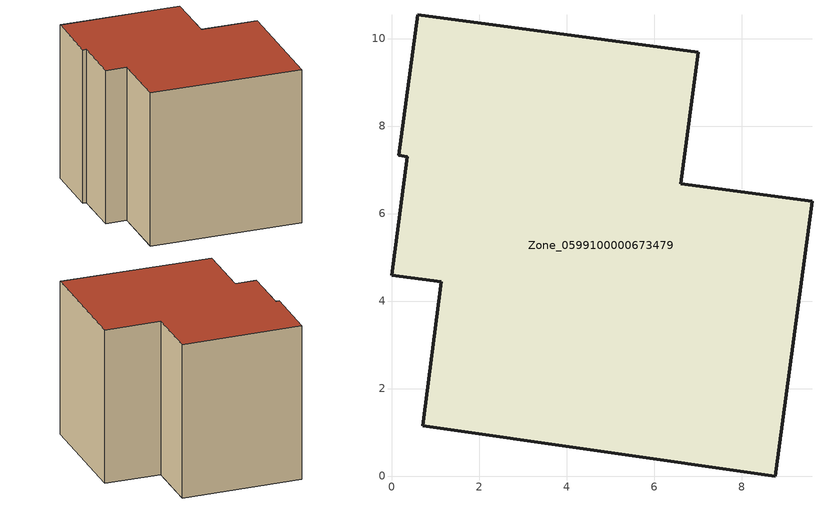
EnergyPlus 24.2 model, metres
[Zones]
Zone_0599100000673479
 floor ground (C_G): 9.61,6.28 8.78,0 0.71,1.15 1.14,4.44 0,4.59 0.36,7.3 0.16,7.33 0.6,10.54 7.01,9.69 6.61,6.68 z0
 wall outside (C_F): 8.78,0 9.61,6.28 6.61,6.68 7.01,9.69 0.6,10.54 0.16,7.33 0.36,7.3 0,4.59 1.14,4.44 0.71,1.15 8.78,0 z0:8.5
 roof outside (C_R): 7.01,9.69 0.6,10.54 0.16,7.33 0.36,7.3 0,4.59 1.14,4.44 0.71,1.15 8.78,0 9.61,6.28 6.61,6.68 z8.5
[BUILDING]
Pand.0599100000673479: North Axis=0; Terrain=City; Loads Convergence Tolerance Value=0.04; Temperature Convergence Tolerance Value=0.4; Solar Distribution=FullExterior; Maximum Number of Warmup Days=25; Minimum Number of Warmup Days=1
[Site:Location]
Rotterdam.The.Hague.AP_ZH_NLD Design_Conditions: Latitude=51.96; Longitude=4.45; Time Zone=1; Elevation=-4.5
[SITE:GROUNDTEMPERATURE:BUILDINGSURFACE]
18, 18, 18, 18, 18, 18, 18, 18, 18, 18, 18, 18
[MATERIAL] Thermal Absorptance=0.9; Solar Absorptance=0.7; Visible Absorptance=0.7
Name | Roughness | Thickness | Conductivity | Density | Specific Heat
G.TC.1946-1964 | MediumSmooth | 0.15 | 1 | 540 | 1210
F.TC.1946-1964 | Rough | 0.3 | 0.857143 | 1920 | 840
R.TC.1946-1964 | MediumRough | 0.2 | 0.235294 | 1500 | 1000
[CONSTRUCTION]
C_G: G.TC.1946-1964
C_F: F.TC.1946-1964
C_R: R.TC.1946-1964
[ZONE]
Zone_0599100000673479: Type=1; Multiplier=1; Ceiling Height=Autocalculate; Volume=Autocalculate; Floor Area=autocalculate; Part of Total Floor Area=Yes
[ZONEINFILTRATION:DESIGNFLOWRATE]
Infil_Zone_0599100000673479: Zone or ZoneList or Space or SpaceList=Zone_0599100000673479; Schedule=AlwaysOn; Design Flow Rate Calculation Method=Flow/Area; Flow Rate per Floor Area=0.003; Constant Term Coefficient=1; Temperature Term Coefficient=0; Velocity Term Coefficient=0; Velocity Squared Term Coefficient=0
[HVACTEMPLATE:ZONE:IDEALLOADSAIRSYSTEM]
Zone_0599100000673479: Maximum Heating Supply Air Temperature=50; Minimum Cooling Supply Air Temperature=13; Maximum Heating Supply Air Humidity Ratio=0.0156; Minimum Cooling Supply Air Humidity Ratio=0.0077; Heating Limit=NoLimit; Cooling Limit=NoLimit; Dehumidification Control Type=ConstantSensibleHeatRatio; Cooling Sensible Heat Ratio=0.7; Dehumidification Setpoint=60; Humidification Control Type=None; Humidification Setpoint=30; Outdoor Air Method=None; Outdoor Air Flow Rate per Person=0.00944; Outdoor Air Flow Rate per Zone Floor Area=0; Outdoor Air Flow Rate per Zone=0; Demand Controlled Ventilation Type=None; Outdoor Air Economizer Type=NoEconomizer; Heat Recovery Type=None; Sensible Heat Recovery Effectiveness=0.7; Latent Heat Recovery Effectiveness=0.65
[ZONECONTROL:THERMOSTAT]
ThermostatControl_Zone_0599100000673479: Zone or ZoneList=Zone_0599100000673479; Control Type Schedule=DualSetpointControlType; Control 1=Thermostat_Zone_0599100000673479; Temperature Difference Between Cutout And Setpoint=0
[THERMOSTATSETPOINT:DUALSETPOINT]
Thermostat_Zone_0599100000673479: Heating Setpoint Temperature Schedule=HeatingSetpoint_Zone_0599100000673479; Cooling Setpoint Temperature Schedule=CoolingSetpoint_Zone_0599100000673479
[SCHEDULE:COMPACT]
HeatingSetpoint_Zone_0599100000673479: Through: 12/31, For: AllDays, Until: 24:00, 21
CoolingSetpoint_Zone_0599100000673479: Through: 12/31, For: AllDays, Until: 24:00, 24
DualSetpointControlType: Through: 12/31, For: AllDays, Until: 24:00, 4
AlwaysOn: Through: 12/31, For: AllDays, Until: 24:00, 1
